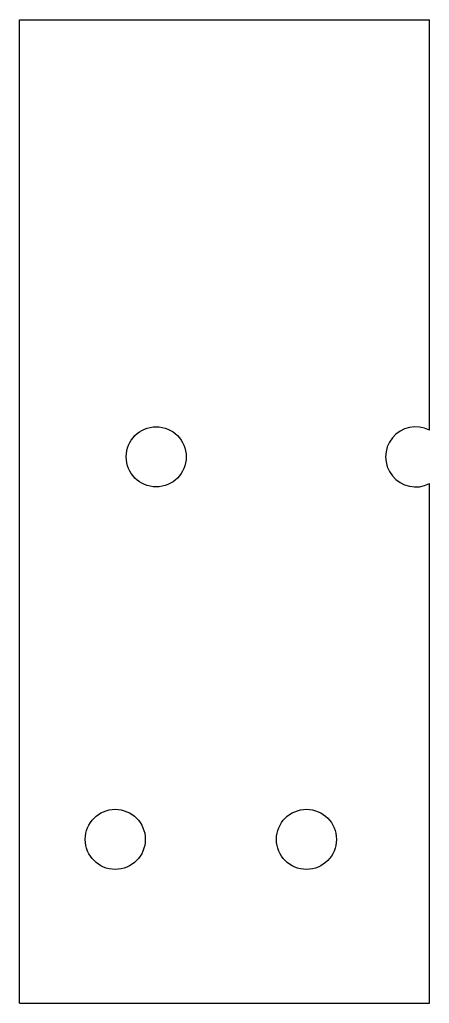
# Model space of a CAD drawing. Header units: millimetres. Extents: x 0 to 30, y 0 to 72.
import ezdxf

# ---------------------------------------------------------------- set-up
doc = ezdxf.new("R2010")
doc.units = ezdxf.units.MM

msp = doc.modelspace()

# ---------------------------------------------------------------- linework, layer by layer
at = {"layer": 'sheet_layer'}
for p, q in [((0, 0), (0, 72)), ((0, 72), (30, 72)), ((30, 41.9596), (30, 72)), ((30, 0), (30, 38.0404)), ((0, 0), (30, 0))]:
    msp.add_line(p, q, dxfattribs=at)
for centre in [(10, 40), (7, 12), (21, 12)]:
    msp.add_circle(centre, 2.2, dxfattribs=at)
msp.add_arc((29, 40), 2.2, 62.9643, -62.9643, dxfattribs=at)

doc.saveas('drawing.dxf')
